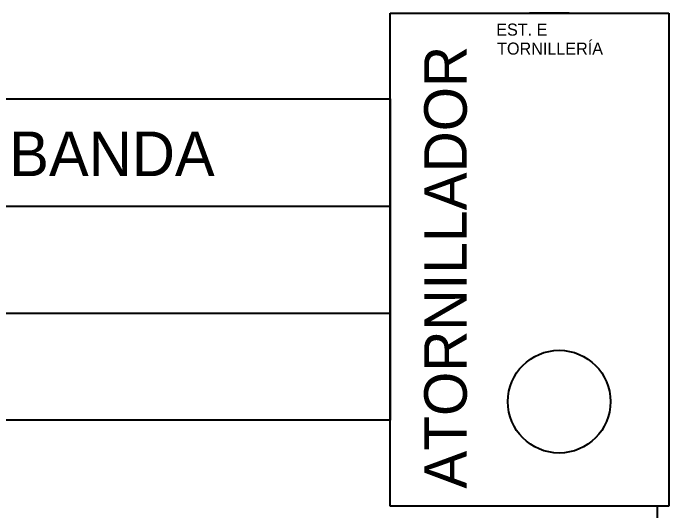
# Model space of a CAD drawing. Header units: metres. Extents: x 151 to 270, y 180 to 223.
# Drawn here: x 181.08 to 184.14, y 204.181 to 206.504 of the extents above; entities that cross this region are included whole.
import ezdxf

# ---------------------------------------------------------------- set-up
doc = ezdxf.new("R2010")
doc.units = ezdxf.units.M
doc.layers.add('1-AREA DE PRODUCCION', color=7, linetype='Continuous')

msp = doc.modelspace()

# ---------------------------------------------------------------- linework, layer by layer
at = {"layer": '1-AREA DE PRODUCCION', "color": 0}
for p, q in [((182.8401, 204.2037), (182.8401, 206.5037)), ((182.8401, 206.5037), (184.1401, 206.5037)), ((183.6741, 206.5037), (183.4901, 206.5037)), ((184.1401, 206.5037), (184.1401, 204.2037)), ((180.3401, 206.1037), (182.8401, 206.1037)), ((182.8401, 206.1037), (182.8401, 204.6037)), ((180.3401, 205.6037), (182.8401, 205.6037)), ((180.3401, 205.1037), (182.8401, 205.1037)), ((182.8401, 204.6037), (180.3401, 204.6037)), ((184.1401, 204.2037), (182.8401, 204.2037))]:
    msp.add_line(p, q, dxfattribs=at)
at = {"layer": '1-AREA DE PRODUCCION', "color": 2}
msp.add_line((184.0863, 201.5581), (184.0863, 204.2037), dxfattribs=at)
at = {"layer": '1-AREA DE PRODUCCION', "color": 0}
msp.add_circle((183.6281, 204.6908), 0.2396, dxfattribs=at)

# ---------------------------------------------------------------- texts
for s, height, p in [('EST. E', 0.05637, (183.3344, 206.3986)), ('TORNILLERÍA ', 0.056372, (183.3384, 206.31))]:
    msp.add_text(s, height=height, dxfattribs=at).set_placement(p)
for s, height, rotation, p in [('ATORNILLADOR', 0.198622, 90, (183.1969, 204.2846)), ('BANDA ', 0.20822, 360, (181.0613, 205.7431))]:
    msp.add_text(s, height=height, rotation=rotation, dxfattribs=at).set_placement(p)

doc.saveas('drawing.dxf')
